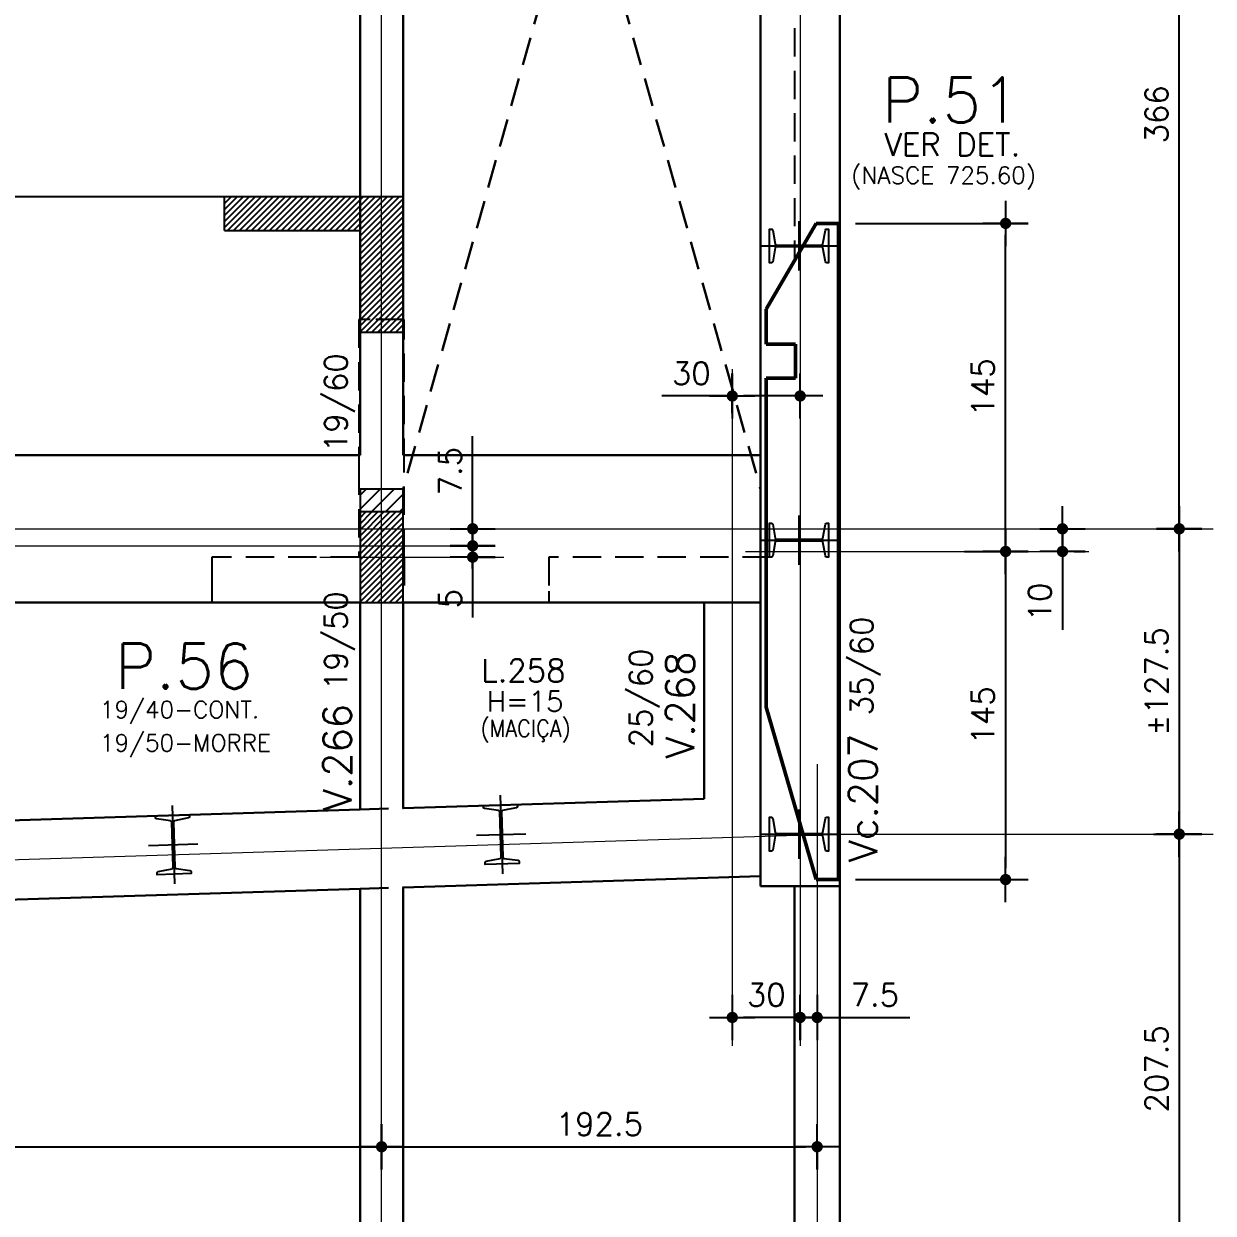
# Model space of a CAD drawing. Header units: inches. Extents: x 0 to 5940, y 0 to 4205.
# Drawn here: x 3017 to 3542, y 905 to 1430 of the extents above; entities that cross this region are included whole.
import ezdxf

# ---------------------------------------------------------------- set-up
doc = ezdxf.new("R2010")
doc.units = ezdxf.units.IN
doc.header["$LTSCALE"] = 50
doc.header["$MEASUREMENT"] = 0
doc.linetypes.add('HIDDEN', pattern=[0.375, 0.25, -0.125])
for name, color, linetype in [('ALVENARIA', 10, 'HIDDEN'), ('CORTE-FORMA', 1, 'Continuous'), ('COTA', 6, 'Continuous'), ('FO-HACHURA_PILAR-CONT', 252, 'Continuous'), ('FO-HACHURA_PILAR-MORRE', 252, 'Continuous'), ('FO-TEXTO-LAJES', 152, 'Continuous'), ('FO-TEXTO-VIGAS', 3, 'Continuous'), ('P-C', 1, 'Continuous'), ('P-M', 7, 'Continuous'), ('P-N', 5, 'Continuous'), ('PERFIL-CORTINA', 253, 'Continuous'), ('PILAR METALICO', 210, 'Continuous')]:
    doc.layers.add(name, color=color, linetype=linetype)
for name, color, linetype, lineweight in [('FO-Eixos', 150, 'Continuous', 5), ('FO-Textos dos pilares', 3, 'Continuous', 20), ('FO-Vigas', 2, 'Continuous', 30), ('SEM LAJE', 8, 'Continuous', 30)]:
    doc.layers.add(name, color=color, linetype=linetype, lineweight=lineweight)
doc.styles.add('ROMANS', font='romans.shx')
doc.dimstyles.new('COTA_50', dxfattribs={"dimscale": 5, "dimtxt": 2, "dimasz": 1, "dimexe": 2, "dimexo": 1.5, "dimgap": 1, "dimtad": 1, "dimzin": 12, "dimdsep": 46, "dimtxsty": 'ROMANS', "dimblk1": 'COTA', "dimblk2": 'COTA', "dimsah": 1, "dimcen": -4, "dimdle": 1.5, "dimclrd": 6, "dimclre": 6, "dimclrt": 3, "dimadec": 0, "dimazin": 0, "dimtfac": 1, "dimtofl": 0, "dimtmove": 0, "dimatfit": 3, "dimldrblk": 'COTA', "dimfxl": 1, "dimtolj": 1, "dimtzin": 12, "dimarcsym": 0})
pattern_1 = [(45, (-4662.459, 9121.8574), (-1.3258252, 1.3258252), [])]

# ---------------------------------------------------------------- blocks, each defined once
blk = doc.blocks.new('COTA')
at = {"layer": 'COTA'}
for p, q in [((0, -2), (0, 2)), ((2, 0), (-2, 0))]:
    blk.add_line(p, q, dxfattribs=at)
at = {"layer": 'COTA', "const_width": 0.5}
blk.add_lwpolyline([(-0.25, 0, 1), (0.25, 0, 1)], format="xyb", close=True, dxfattribs=at)
blk = doc.blocks.new('*D49')
at = {"layer": 'COTA', "color": 6, "lineweight": -2, "transparency": 16777216}
for p, q in [((3329.77, 1258.27), (3329.77, 1275.93)), ((3359.77, 1258.27), (3359.77, 1275.93)), ((3329.77, 1265.93), (3298.58, 1265.93)), ((3354.77, 1265.93), (3334.77, 1265.93))]:
    blk.add_line(p, q, dxfattribs=at)
at = {"layer": 'Defpoints', "color": 0, "transparency": 16777216}
for p in [(3329.77, 1265.93), (3329.77, 1250.77), (3359.77, 1250.77)]:
    blk.add_point(p, dxfattribs=at)
at = {"layer": 'COTA', "color": 6, "lineweight": -2, "transparency": 16777216, "xscale": 5, "yscale": 5, "zscale": 5, "rotation": 180}
blk.add_blockref('COTA', (3329.77, 1265.93), dxfattribs=at)
at = {"layer": 'COTA', "color": 6, "lineweight": -2, "transparency": 16777216, "xscale": 5, "yscale": 5, "zscale": 5}
blk.add_blockref('COTA', (3359.77, 1265.93), dxfattribs=at)
at = {"layer": 'COTA', "color": 3, "transparency": 16777216, "insert": (3311.68, 1275.93), "char_height": 10, "attachment_point": 5, "style": 'ROMANS'}
blk.add_mtext('\\A1;30', dxfattribs=at)
blk = doc.blocks.new('*D50')
at = {"layer": 'COTA', "color": 6, "lineweight": -2, "transparency": 16777216}
for p, q in [((3354.77, 991.27), (3334.77, 991.27)), ((3329.77, 987.73), (3329.77, 981.27)), ((3359.77, 987.73), (3359.77, 981.27))]:
    blk.add_line(p, q, dxfattribs=at)
at = {"layer": 'Defpoints', "color": 0, "transparency": 16777216}
for p in [(3329.77, 995.23), (3359.77, 995.23), (3329.77, 991.27)]:
    blk.add_point(p, dxfattribs=at)
at = {"layer": 'COTA', "color": 6, "lineweight": -2, "transparency": 16777216, "xscale": 5, "yscale": 5, "zscale": 5, "rotation": 180}
blk.add_blockref('COTA', (3329.77, 991.27), dxfattribs=at)
at = {"layer": 'COTA', "color": 6, "lineweight": -2, "transparency": 16777216, "xscale": 5, "yscale": 5, "zscale": 5}
blk.add_blockref('COTA', (3359.77, 991.27), dxfattribs=at)
at = {"layer": 'COTA', "color": 3, "transparency": 16777216, "insert": (3344.77, 1001.27), "char_height": 10, "attachment_point": 5, "style": 'ROMANS'}
blk.add_mtext('\\A1;30', dxfattribs=at)
blk = doc.blocks.new('*D51')
at = {"layer": 'COTA', "color": 6, "lineweight": -2, "transparency": 16777216}
for p, q in [((3359.77, 993.65), (3359.77, 981.27)), ((3367.27, 993.65), (3367.27, 981.27)), ((3354.77, 991.27), (3349.77, 991.27)), ((3372.27, 991.27), (3408.22, 991.27))]:
    blk.add_line(p, q, dxfattribs=at)
at = {"layer": 'Defpoints', "color": 0, "transparency": 16777216}
for p in [(3359.77, 1001.15), (3367.27, 1001.15), (3367.27, 991.27)]:
    blk.add_point(p, dxfattribs=at)
at = {"layer": 'COTA', "color": 6, "lineweight": -2, "transparency": 16777216, "xscale": 5, "yscale": 5, "zscale": 5}
blk.add_blockref('COTA', (3359.77, 991.27), dxfattribs=at)
at = {"layer": 'COTA', "color": 6, "lineweight": -2, "transparency": 16777216, "xscale": 5, "yscale": 5, "zscale": 5, "rotation": 180}
blk.add_blockref('COTA', (3367.27, 991.27), dxfattribs=at)
at = {"layer": 'COTA', "color": 3, "transparency": 16777216, "insert": (3392.75, 1001.27), "char_height": 10, "attachment_point": 5, "style": 'ROMANS'}
blk.add_mtext('\\A1;7.5', dxfattribs=at)
blk = doc.blocks.new('*D155')
at = {"layer": 'COTA', "color": 6, "lineweight": -2, "transparency": 16777216}
for p, q in [((2758.8, 940.24), (2758.8, 924.12)), ((3174.8, 940.24), (3174.8, 924.12)), ((2763.8, 934.12), (3169.8, 934.12))]:
    blk.add_line(p, q, dxfattribs=at)
at = {"layer": 'Defpoints', "color": 0, "transparency": 16777216}
for p in [(2758.8, 947.74), (3174.8, 947.74), (3174.8, 934.12)]:
    blk.add_point(p, dxfattribs=at)
at = {"layer": 'COTA', "color": 6, "lineweight": -2, "transparency": 16777216, "xscale": 5, "yscale": 5, "zscale": 5, "rotation": 180}
blk.add_blockref('COTA', (2758.8, 934.12), dxfattribs=at)
at = {"layer": 'COTA', "color": 6, "lineweight": -2, "transparency": 16777216, "xscale": 5, "yscale": 5, "zscale": 5}
blk.add_blockref('COTA', (3174.8, 934.12), dxfattribs=at)
at = {"layer": 'COTA', "color": 3, "transparency": 16777216, "insert": (2966.8, 944.12), "char_height": 10, "attachment_point": 5, "style": 'ROMANS'}
blk.add_mtext('\\A1;416', dxfattribs=at)
blk = doc.blocks.new('*D156')
at = {"layer": 'COTA', "color": 6, "lineweight": -2, "transparency": 16777216}
for p, q in [((3174.8, 936.38), (3174.8, 924.12)), ((3367.27, 936.38), (3367.27, 924.12)), ((3179.8, 934.12), (3362.27, 934.12))]:
    blk.add_line(p, q, dxfattribs=at)
at = {"layer": 'Defpoints', "color": 0, "transparency": 16777216}
for p in [(3174.8, 943.88), (3367.27, 943.88), (3367.27, 934.12)]:
    blk.add_point(p, dxfattribs=at)
at = {"layer": 'COTA', "color": 6, "lineweight": -2, "transparency": 16777216, "xscale": 5, "yscale": 5, "zscale": 5, "rotation": 180}
blk.add_blockref('COTA', (3174.8, 934.12), dxfattribs=at)
at = {"layer": 'COTA', "color": 6, "lineweight": -2, "transparency": 16777216, "xscale": 5, "yscale": 5, "zscale": 5}
blk.add_blockref('COTA', (3367.27, 934.12), dxfattribs=at)
at = {"layer": 'COTA', "color": 3, "transparency": 16777216, "insert": (3271.04, 944.12), "char_height": 10, "attachment_point": 5, "style": 'ROMANS'}
blk.add_mtext('\\A1;192.5', dxfattribs=at)
blk = doc.blocks.new('*D224')
at = {"layer": 'COTA', "color": 6, "lineweight": -2, "transparency": 16777216}
for p, q in [((3524.79, 1207.21), (3537.29, 1207.21)), ((3527.29, 1202.21), (3527.29, 1077.28)), ((3526.03, 1072.28), (3537.29, 1072.28))]:
    blk.add_line(p, q, dxfattribs=at)
at = {"layer": 'Defpoints', "color": 0, "transparency": 16777216}
for p in [(3517.29, 1207.21), (3518.53, 1072.28), (3527.29, 1072.28)]:
    blk.add_point(p, dxfattribs=at)
at = {"layer": 'COTA', "color": 6, "lineweight": -2, "transparency": 16777216, "xscale": 5, "yscale": 5, "zscale": 5}
for p, rotation in [((3527.29, 1207.21), 90), ((3527.29, 1072.28), 270)]:
    blk.add_blockref('COTA', p, dxfattribs=dict(at, rotation=rotation))
at = {"layer": 'COTA', "color": 3, "transparency": 16777216, "insert": (3517.29, 1139.74), "char_height": 10, "attachment_point": 5, "rotation": 90, "style": 'ROMANS'}
blk.add_mtext('\\A1;%%P127.5', dxfattribs=at)
blk = doc.blocks.new('*D225')
at = {"layer": 'COTA', "color": 6, "lineweight": -2, "transparency": 16777216}
for p, q in [((3515.89, 1072.28), (3537.29, 1072.28)), ((3527.29, 1067.28), (3527.29, 869.78)), ((3515.89, 864.78), (3537.29, 864.78))]:
    blk.add_line(p, q, dxfattribs=at)
at = {"layer": 'Defpoints', "color": 0, "transparency": 16777216}
for p in [(3508.39, 1072.28), (3508.39, 864.78), (3527.29, 864.78)]:
    blk.add_point(p, dxfattribs=at)
at = {"layer": 'COTA', "color": 6, "lineweight": -2, "transparency": 16777216, "xscale": 5, "yscale": 5, "zscale": 5}
for p, rotation in [((3527.29, 1072.28), 90), ((3527.29, 864.78), 270)]:
    blk.add_blockref('COTA', p, dxfattribs=dict(at, rotation=rotation))
at = {"layer": 'COTA', "color": 3, "transparency": 16777216, "insert": (3517.29, 968.53), "char_height": 10, "attachment_point": 5, "rotation": 90, "style": 'ROMANS'}
blk.add_mtext('\\A1;207.5', dxfattribs=at)
blk = doc.blocks.new('*D229')
at = {"layer": 'COTA', "color": 6, "lineweight": -2, "transparency": 16777216}
for p, q in [((3518.37, 1573.67), (3537.29, 1573.67)), ((3527.29, 1212.21), (3527.29, 1568.67)), ((3518.37, 1207.21), (3537.29, 1207.21))]:
    blk.add_line(p, q, dxfattribs=at)
at = {"layer": 'Defpoints', "color": 0, "transparency": 16777216}
for p in [(3510.87, 1573.67), (3527.29, 1573.67), (3510.87, 1207.21)]:
    blk.add_point(p, dxfattribs=at)
at = {"layer": 'COTA', "color": 6, "lineweight": -2, "transparency": 16777216, "xscale": 5, "yscale": 5, "zscale": 5}
for p, rotation in [((3527.29, 1573.67), 90), ((3527.29, 1207.21), 270)]:
    blk.add_blockref('COTA', p, dxfattribs=dict(at, rotation=rotation))
at = {"layer": 'COTA', "color": 3, "transparency": 16777216, "insert": (3517.29, 1390.44), "char_height": 10, "attachment_point": 5, "rotation": 90, "style": 'ROMANS'}
blk.add_mtext('\\A1;366', dxfattribs=at)
blk = doc.blocks.new('*D280')
at = {"layer": 'COTA', "color": 6, "lineweight": -2, "transparency": 16777216}
for p, q in [((3384.27, 1342.21), (3460.55, 1342.21)), ((3450.55, 1202.21), (3450.55, 1337.21)), ((3432.35, 1197.21), (3460.55, 1197.21))]:
    blk.add_line(p, q, dxfattribs=at)
at = {"layer": 'Defpoints', "color": 0, "transparency": 16777216}
for p in [(3376.77, 1342.21), (3450.55, 1342.21), (3424.85, 1197.21)]:
    blk.add_point(p, dxfattribs=at)
at = {"layer": 'COTA', "color": 6, "lineweight": -2, "transparency": 16777216, "xscale": 5, "yscale": 5, "zscale": 5}
for p, rotation in [((3450.55, 1342.21), 90), ((3450.55, 1197.21), 270)]:
    blk.add_blockref('COTA', p, dxfattribs=dict(at, rotation=rotation))
at = {"layer": 'COTA', "color": 3, "transparency": 16777216, "insert": (3440.55, 1269.71), "char_height": 10, "attachment_point": 5, "rotation": 90, "style": 'ROMANS'}
blk.add_mtext('\\A1;145', dxfattribs=at)
blk = doc.blocks.new('*D281')
at = {"layer": 'COTA', "color": 6, "lineweight": -2, "transparency": 16777216}
for p, q in [((3434.1, 1197.21), (3460.55, 1197.21)), ((3450.55, 1192.21), (3450.55, 1057.21)), ((3384.27, 1052.21), (3460.55, 1052.21))]:
    blk.add_line(p, q, dxfattribs=at)
at = {"layer": 'Defpoints', "color": 0, "transparency": 16777216}
for p in [(3426.6, 1197.21), (3376.77, 1052.21), (3450.55, 1052.21)]:
    blk.add_point(p, dxfattribs=at)
at = {"layer": 'COTA', "color": 6, "lineweight": -2, "transparency": 16777216, "xscale": 5, "yscale": 5, "zscale": 5}
for p, rotation in [((3450.55, 1197.21), 90), ((3450.55, 1052.21), 270)]:
    blk.add_blockref('COTA', p, dxfattribs=dict(at, rotation=rotation))
at = {"layer": 'COTA', "color": 3, "transparency": 16777216, "insert": (3440.55, 1124.71), "char_height": 10, "attachment_point": 5, "rotation": 90, "style": 'ROMANS'}
blk.add_mtext('\\A1;145', dxfattribs=at)
blk = doc.blocks.new('*D282')
at = {"layer": 'COTA', "color": 6, "lineweight": -2, "transparency": 16777216}
for p, q in [((3475.67, 1212.21), (3475.67, 1217.21)), ((3480.84, 1207.21), (3485.67, 1207.21)), ((3480.84, 1197.21), (3485.67, 1197.21)), ((3475.67, 1192.21), (3475.67, 1162.51))]:
    blk.add_line(p, q, dxfattribs=at)
at = {"layer": 'Defpoints', "color": 0, "transparency": 16777216}
for p in [(3473.34, 1207.21), (3473.34, 1197.21), (3475.67, 1197.21)]:
    blk.add_point(p, dxfattribs=at)
at = {"layer": 'COTA', "color": 6, "lineweight": -2, "transparency": 16777216, "xscale": 5, "yscale": 5, "zscale": 5}
for p, rotation in [((3475.67, 1207.21), 270), ((3475.67, 1197.21), 90)]:
    blk.add_blockref('COTA', p, dxfattribs=dict(at, rotation=rotation))
at = {"layer": 'COTA', "color": 3, "transparency": 16777216, "insert": (3465.67, 1174.86), "char_height": 10, "attachment_point": 5, "rotation": 90, "style": 'ROMANS'}
blk.add_mtext('\\A1;10', dxfattribs=at)
blk = doc.blocks.new('*D284')
at = {"layer": 'COTA', "color": 6, "lineweight": -2, "transparency": 16777216}
for p, q in [((3215.04, 1204.71), (3215.04, 1209.71)), ((3212.88, 1199.71), (3225.04, 1199.71)), ((3212.88, 1194.71), (3225.04, 1194.71)), ((3215.04, 1189.71), (3215.04, 1168.01))]:
    blk.add_line(p, q, dxfattribs=at)
at = {"layer": 'Defpoints', "color": 0, "transparency": 16777216}
for p in [(3205.38, 1199.71), (3215.04, 1199.71), (3205.38, 1194.71)]:
    blk.add_point(p, dxfattribs=at)
at = {"layer": 'COTA', "color": 6, "lineweight": -2, "transparency": 16777216, "xscale": 5, "yscale": 5, "zscale": 5}
for p, rotation in [((3215.04, 1199.71), 270), ((3215.04, 1194.71), 90)]:
    blk.add_blockref('COTA', p, dxfattribs=dict(at, rotation=rotation))
at = {"layer": 'COTA', "color": 3, "transparency": 16777216, "insert": (3205.04, 1176.36), "char_height": 10, "attachment_point": 5, "rotation": 90, "style": 'ROMANS'}
blk.add_mtext('\\A1;5', dxfattribs=at)
blk = doc.blocks.new('*D374')
at = {"layer": 'COTA', "color": 6, "lineweight": -2, "transparency": 16777216}
for p, q in [((3215.04, 1212.21), (3215.04, 1248.21)), ((3212.54, 1207.21), (3225.04, 1207.21)), ((3212.54, 1199.71), (3225.04, 1199.71)), ((3215.04, 1194.71), (3215.04, 1189.71))]:
    blk.add_line(p, q, dxfattribs=at)
at = {"layer": 'Defpoints', "color": 0, "transparency": 16777216}
for p in [(3205.04, 1207.21), (3215.04, 1207.21), (3205.04, 1199.71)]:
    blk.add_point(p, dxfattribs=at)
at = {"layer": 'COTA', "color": 6, "lineweight": -2, "transparency": 16777216, "xscale": 5, "yscale": 5, "zscale": 5}
for p, rotation in [((3215.04, 1207.21), 270), ((3215.04, 1199.71), 90)]:
    blk.add_blockref('COTA', p, dxfattribs=dict(at, rotation=rotation))
at = {"layer": 'COTA', "color": 3, "transparency": 16777216, "insert": (3205.04, 1232.71), "char_height": 10, "attachment_point": 5, "rotation": 90, "style": 'ROMANS'}
blk.add_mtext('\\A1;7.5', dxfattribs=at)
blk = doc.blocks.new('A$7E7B159102C265')
at = {"layer": 'PERFIL-CORTINA'}
for p, q in [((2983.85, 854.43), (2983.85, 876.24)), ((2966.5, 865.33), (3001.19, 865.33)), ((2983.85, 724.43), (2983.85, 746.24)), ((2966.5, 735.33), (3001.19, 735.33)), ((2851.71, 622.58), (2852.79, 587.9)), ((2706.78, 618.05), (2707.87, 583.37)), ((2983.85, 594.43), (2983.85, 616.24)), ((2841.35, 604.9), (2863.16, 605.58)), ((2966.5, 605.33), (3001.19, 605.33)), ((2696.42, 600.37), (2718.23, 601.05))]:
    blk.add_line(p, q, dxfattribs=at)
for points in [[(2993.81, 864.94), (2973.88, 864.94, 0.348536), (2973.27, 864.46), (2972.21, 858.32, -0.348536), (2971.6, 857.83), (2970.85, 857.83), (2970.85, 872.83), (2971.6, 872.83, -0.348536), (2972.21, 872.35), (2973.27, 866.21, 0.348536), (2973.88, 865.73), (2993.81, 865.73, 0.348536), (2994.42, 866.21), (2995.48, 872.35, -0.348536), (2996.09, 872.83), (2996.85, 872.83), (2996.85, 857.83), (2996.09, 857.83, -0.348536), (2995.48, 858.32), (2994.42, 864.46, 0.34905), (2993.81, 864.94)], [(2993.81, 734.94), (2973.88, 734.94, 0.348536), (2973.27, 734.46), (2972.21, 728.32, -0.348536), (2971.6, 727.83), (2970.85, 727.83), (2970.85, 742.83), (2971.6, 742.83, -0.348536), (2972.21, 742.35), (2973.27, 736.21, 0.348536), (2973.88, 735.73), (2993.81, 735.73, 0.348536), (2994.42, 736.21), (2995.48, 742.35, -0.348536), (2996.09, 742.83), (2996.85, 742.83), (2996.85, 727.83), (2996.09, 727.83, -0.348536), (2995.48, 728.32), (2994.42, 734.46, 0.34905), (2993.81, 734.94)], [(2852.17, 595.27), (2851.55, 615.19, 0.348536), (2851.05, 615.78), (2844.87, 616.66, -0.348536), (2844.37, 617.25), (2844.35, 618), (2859.34, 618.47), (2859.37, 617.72, -0.348536), (2858.9, 617.09), (2852.8, 615.84, 0.348536), (2852.33, 615.22), (2852.96, 595.3, 0.348536), (2853.46, 594.7), (2859.63, 593.83, -0.348536), (2860.13, 593.24), (2860.16, 592.48), (2845.16, 592.02), (2845.14, 592.77, -0.348536), (2845.6, 593.39), (2851.71, 594.65, 0.34905), (2852.17, 595.27)], [(2707.24, 590.74), (2706.62, 610.66, 0.348536), (2706.12, 611.25), (2699.95, 612.12, -0.348536), (2699.44, 612.72), (2699.42, 613.47), (2714.41, 613.94), (2714.44, 613.18, -0.348536), (2713.97, 612.56), (2707.87, 611.31, 0.348536), (2707.4, 610.68), (2708.03, 590.76, 0.348536), (2708.53, 590.17), (2714.7, 589.3, -0.348536), (2715.2, 588.7), (2715.23, 587.95), (2700.23, 587.48), (2700.21, 588.24, -0.348536), (2700.67, 588.86), (2706.78, 590.12, 0.34905), (2707.24, 590.74)], [(2993.81, 604.94), (2973.88, 604.94, 0.348536), (2973.27, 604.46), (2972.21, 598.32, -0.348536), (2971.6, 597.83), (2970.85, 597.83), (2970.85, 612.83), (2971.6, 612.83, -0.348536), (2972.21, 612.35), (2973.27, 606.21, 0.348536), (2973.88, 605.73), (2993.81, 605.73, 0.348536), (2994.42, 606.21), (2995.48, 612.35, -0.348536), (2996.09, 612.83), (2996.85, 612.83), (2996.85, 597.83), (2996.09, 597.83, -0.348536), (2995.48, 598.32), (2994.42, 604.46, 0.34905), (2993.81, 604.94)]]:
    blk.add_lwpolyline(points, format="xyb", dxfattribs=at)

msp = doc.modelspace()

# ---------------------------------------------------------------- hatches: boundary and pattern name
at = {"layer": 'CORTE-FORMA'}
h = msp.add_hatch(dxfattribs=at)
h.set_pattern_fill('ANSI31', color=70, scale=15)
h.set_pattern_definition(pattern_1)
h.paths.add_polyline_path([(3165.304, 1294.082), (3165.304, 1339.082), (3105.304, 1339.082), (3105.304, 1354.082), (3184.304, 1354.082), (3184.304, 1294.082)])
at = {"layer": 'FO-HACHURA_PILAR-CONT'}
h = msp.add_hatch(dxfattribs=at)
h.set_pattern_fill('ANSI31', color=256, scale=15)
h.set_pattern_definition(pattern_1)
h.paths.add_polyline_path([(3184.304, 1214.67), (3174.804, 1214.67), (3165.304, 1214.67), (3165.304, 1194.67), (3165.304, 1174.67), (3174.804, 1174.67), (3184.304, 1174.67), (3184.304, 1194.67)])
at = {"layer": 'FO-HACHURA_PILAR-MORRE'}
h = msp.add_hatch(dxfattribs=at)
h.set_pattern_fill('ANSI31', color=256, scale=35)
h.set_pattern_definition([(45, (-4340.959, 9121.8574), (-3.0935922, 3.0935922), [])])
edge = h.paths.add_edge_path()
edge.add_line((3165.304, 1214.707), (3184.304, 1214.67))
edge.add_line((3184.304, 1214.707), (3184.304, 1224.707))
edge.add_line((3165.304, 1224.707), (3165.304, 1214.707))
edge.add_line((3184.304, 1224.707), (3165.304, 1224.707))

# ---------------------------------------------------------------- linework, layer by layer
at = {"layer": 'ALVENARIA'}
for p, q in [((3169.77, 1299.672), (3164.77, 1299.672)), ((3184.77, 1299.672), (3169.77, 1299.672)), ((3184.77, 1194.672), (3184.77, 1179.672)), ((3248.77, 1194.672), (3248.77, 1179.672)), ((3099.77, 1185.172), (3099.77, 1174.672)), ((3248.77, 1179.672), (3248.77, 1174.672))]:
    msp.add_line(p, q, dxfattribs=at)
at = {"layer": 'ALVENARIA', "flags": 128}
for points in [[(3357.27, 1784.672), (3357.27, 1325.845)], [(3164.77, 1299.672), (3164.77, 1234.672)], [(3184.77, 1234.672), (3184.77, 1299.672)], [(3164.77, 1234.672), (3164.77, 1194.672)], [(3184.77, 1194.672), (3184.77, 1234.672)], [(3164.77, 1194.672), (3099.77, 1194.672)], [(3099.77, 1194.672), (3099.77, 1185.172)], [(3346.771, 1194.672), (3248.77, 1194.672)], [(3099.77, 1174.672), (3164.77, 1174.672)]]:
    msp.add_lwpolyline(points, dxfattribs=at)
at = {"layer": 'CORTE-FORMA', "color": 8}
msp.add_line((2658.304, 1354.082), (3105.304, 1354.082), dxfattribs=at)
at = {"layer": 'CORTE-FORMA', "color": 70}
msp.add_line((3105.304, 1339.082), (3105.304, 1354.082), dxfattribs=at)
at = {"layer": 'CORTE-FORMA'}
for p, q in [((3105.304, 1354.082), (3184.304, 1354.082)), ((3184.304, 1294.082), (3184.304, 1354.082)), ((3105.304, 1339.082), (3165.304, 1339.082)), ((3165.304, 1294.082), (3165.304, 1339.082)), ((3165.304, 1294.082), (3184.304, 1294.082))]:
    msp.add_line(p, q, dxfattribs=at)
at = {"layer": 'FO-Eixos'}
for p, q in [((3359.771, 3902.756), (3359.771, 978.737)), ((3174.804, 332.413), (3174.804, 1892.065)), ((3329.771, 1277.78), (3329.771, 978.737)), ((936.499, 1207.207), (3542.289, 1207.207)), ((1022.856, 1199.707), (3225.043, 1199.707)), ((3147.517, 1194.707), (3228.76, 1194.707)), ((3335.551, 1197.207), (3487.357, 1197.207)), ((3367.271, 1103.183), (3367.271, 332.413)), ((3377.271, 1072.276), (3542.289, 1072.276))]:
    msp.add_line(p, q, dxfattribs=at)
msp.add_lwpolyline([(3377.271, 1072.276), (1039.438, 999.149)], dxfattribs=at)
at = {"layer": 'FO-Vigas'}
for p, q in [((3377.271, 3773.107), (3377.271, 1049.276)), ((3342.271, 3047.207), (3342.271, 1049.276)), ((3184.304, 1239.707), (3184.304, 1583.172)), ((3165.304, 1239.707), (3165.304, 1564.172)), ((2598.304, 1239.707), (3165.304, 1239.707)), ((3184.304, 1239.707), (3342.271, 1239.707)), ((2598.304, 1174.707), (3165.304, 1174.707)), ((3165.304, 1174.707), (3165.304, 1083.155)), ((3184.304, 1174.707), (3342.271, 1174.707)), ((3184.304, 1174.707), (3184.304, 1083.749)), ((3317.271, 1174.707), (3317.271, 1087.908)), ((3165.304, 1048.138), (1080.304, 982.919)), ((3165.304, 1048.138), (3165.304, 567.903)), ((3342.271, 1049.276), (3377.271, 1049.276)), ((3377.271, 554.523), (3377.271, 1049.276))]:
    msp.add_line(p, q, dxfattribs=at)
at = {"layer": 'FO-Vigas', "linetype": 'HIDDEN'}
for p, q in [((3165.304, 1083.155), (3184.304, 1083.749)), ((3165.304, 1048.138), (3184.304, 1048.732))]:
    msp.add_line(p, q, dxfattribs=at)
at = {"layer": 'FO-Vigas'}
for points in [[(3165.304, 1083.155), (2158.304, 1051.656)], [(3317.271, 1087.908), (3184.304, 1083.749)], [(3342.271, 1053.673), (3184.304, 1048.732)]]:
    msp.add_lwpolyline(points, dxfattribs=at)
at = {"layer": 'FO-Vigas', "flags": 128}
msp.add_lwpolyline([(3357.271, 1049.276), (3357.271, 874.276), (3184.304, 874.276), (3184.304, 1048.732)], dxfattribs=at)
at = {"layer": 'P-C'}
msp.add_lwpolyline([(3184.304, 1214.67), (3174.804, 1214.67), (3165.304, 1214.67), (3165.304, 1194.67), (3165.304, 1174.67), (3174.804, 1174.67), (3184.304, 1174.67), (3184.304, 1194.67), (3184.304, 1214.67)], close=True, dxfattribs=at)
at = {"layer": 'P-M'}
msp.add_lwpolyline([(3184.304, 1224.707), (3174.804, 1224.707), (3165.304, 1224.707), (3165.304, 1199.707), (3165.304, 1174.707), (3174.804, 1174.707), (3184.304, 1174.707), (3184.304, 1199.707), (3184.304, 1224.707)], close=True, dxfattribs=at)
at = {"layer": 'P-N', "color": 5, "linetype": 'Continuous', "lineweight": 50}
for p, q in [((3344.771, 1304.318), (3366.771, 1342.207)), ((3366.771, 1342.207), (3376.771, 1342.207)), ((3376.771, 1342.207), (3376.771, 1052.207)), ((3344.771, 1288.762), (3344.771, 1304.318)), ((3357.771, 1288.762), (3344.771, 1288.762)), ((3357.771, 1273.762), (3357.771, 1288.762)), ((3344.771, 1128.392), (3344.771, 1273.762)), ((3357.771, 1273.762), (3344.771, 1273.762)), ((3366.771, 1052.207), (3344.771, 1128.392)), ((3376.771, 1052.207), (3366.771, 1052.207))]:
    msp.add_line(p, q, dxfattribs=at)
at = {"layer": 'SEM LAJE', "linetype": 'HIDDEN'}
for p, q in [((3184.304, 1785.207), (3342.271, 1224.707)), ((3342.271, 1785.207), (3184.304, 1224.707))]:
    msp.add_line(p, q, dxfattribs=at)

# ---------------------------------------------------------------- block references
at = {"layer": 'PILAR METALICO'}
msp.add_blockref('A$7E7B159102C265', (375.425, 466.889), dxfattribs=at)

# ---------------------------------------------------------------- texts
at = {"layer": 'FO-TEXTO-LAJES', "style": 'ROMANS'}
msp.add_text('L.258', height=10, dxfattribs=at).set_placement((3218.811, 1139.592))
at = {"layer": 'FO-TEXTO-LAJES', "color": 3, "style": 'ROMANS'}
msp.add_text('H=15', height=9, dxfattribs=at).set_placement((3221.239, 1126.511))
at = {"layer": 'FO-TEXTO-LAJES', "color": 4, "style": 'ROMANS', "width": 0.9}
msp.add_text('(MACIÇA)', height=7.5, dxfattribs=at).set_placement((3218.493, 1115.293))
at = {"layer": 'FO-TEXTO-VIGAS', "style": 'ROMANS'}
for s, p in [('19/60', (3159.637, 1241.096)), ('19/50', (3159.637, 1135.866)), ('35/60', (3391.945, 1124.75)), ('25/60', (3294.342, 1110.607))]:
    msp.add_text(s, height=10, rotation=90, dxfattribs=at).set_placement(p)
at = {"layer": 'FO-TEXTO-VIGAS', "color": 1, "style": 'ROMANS'}
for s, p in [('V.268', (3312.94, 1105.781)), ('V.266', (3161.47, 1082.628)), ('Vc.207', (3393.778, 1060.007))]:
    msp.add_text(s, height=12.5, rotation=90, dxfattribs=at).set_placement(p)
at = {"layer": 'FO-Textos dos pilares', "color": 1, "style": 'ROMANS'}
for s, p in [('P.51', (3396.018, 1386.731)), ('P.56', (3057.043, 1136.533))]:
    msp.add_text(s, height=20, dxfattribs=at).set_placement(p)
at = {"layer": 'FO-Textos dos pilares', "color": 3, "style": 'ROMANS'}
msp.add_text('VER DET.', height=10, dxfattribs=at).set_placement((3397.053, 1372.039))
at = {"layer": 'FO-Textos dos pilares', "color": 4, "style": 'ROMANS'}
for s, p in [('(NASCE 725.60)', (3382.344, 1359.703)), ('19/40-CONT.', (3050.341, 1123.57)), ('19/50-MORRE', (3050.341, 1108.869))]:
    msp.add_text(s, height=7.5, dxfattribs=at).set_placement(p)

# ---------------------------------------------------------------- dimensions: what is measured, and where the dimension line sits
at = {"layer": 'COTA'}
dim = msp.add_linear_dim(base=(3527.289, 1573.672), p1=(3510.87, 1207.207), p2=(3510.87, 1573.672), angle=90, dimstyle='COTA_50', override={"dimdec": 0}, dxfattribs=at)
dim.commit()
dim.dimension.update_dxf_attribs({"geometry": '*D229', "text_midpoint": (3517.289, 1390.44)})
for base, p1, p2, picture, middle in [((3450.554, 1342.207), (3424.851, 1197.207), (3376.771, 1342.207), '*D280', (3440.554, 1269.707)), ((3215.043, 1207.207), (3205.043, 1199.707), (3205.043, 1207.207), '*D374', (3205.043, 1232.707)), ((3475.674, 1197.207), (3473.337, 1207.207), (3473.337, 1197.207), '*D282', (3465.674, 1174.857)), ((3450.554, 1052.207), (3426.604, 1197.207), (3376.771, 1052.207), '*D281', (3440.554, 1124.707)), ((3527.289, 864.776), (3508.392, 1072.276), (3508.392, 864.776), '*D225', (3517.289, 968.526))]:
    dim = msp.add_linear_dim(base=base, p1=p1, p2=p2, angle=90, dimstyle='COTA_50', dxfattribs=at)
    dim.commit()
    dim.dimension.update_dxf_attribs({"geometry": picture, "text_midpoint": middle})
dim = msp.add_linear_dim(base=(3329.771, 1265.928), p1=(3359.771, 1250.768), p2=(3329.771, 1250.768), dimstyle='COTA_50', dxfattribs=at)
dim.commit()
dim.dimension.update_dxf_attribs({"geometry": '*D49', "text_midpoint": (3311.675, 1265.928), "dimtype": 160})
dim = msp.add_linear_dim(base=(3527.289, 1072.276), p1=(3517.289, 1207.207), p2=(3518.533, 1072.276), angle=90, text='%%P127.5', dimstyle='COTA_50', dxfattribs=at)
dim.commit()
dim.dimension.update_dxf_attribs({"geometry": '*D224', "text_midpoint": (3517.289, 1139.742)})
dim = msp.add_linear_dim(base=(3215.043, 1199.707), p1=(3205.378, 1194.707), p2=(3205.378, 1199.707), angle=90, dimstyle='COTA_50', dxfattribs=at)
dim.commit()
dim.dimension.update_dxf_attribs({"geometry": '*D284', "text_midpoint": (3215.043, 1176.357), "dimtype": 160})
for base, p1, p2, picture, middle in [((3329.771, 991.274), (3359.771, 995.226), (3329.771, 995.226), '*D50', (3344.771, 1001.274)), ((3367.271, 991.274), (3359.771, 1001.153), (3367.271, 1001.153), '*D51', (3392.747, 1001.274)), ((3174.804, 934.124), (2758.804, 947.735), (3174.804, 947.735), '*D155', (2966.804, 944.124))]:
    dim = msp.add_linear_dim(base=base, p1=p1, p2=p2, dimstyle='COTA_50', dxfattribs=at)
    dim.commit()
    dim.dimension.update_dxf_attribs({"geometry": picture, "text_midpoint": middle})
dim = msp.add_linear_dim(base=(3367.271, 934.124), p1=(3174.804, 943.883), p2=(3367.271, 943.883), dimstyle='COTA_50', override={"dimdec": 1}, dxfattribs=at)
dim.commit()
dim.dimension.update_dxf_attribs({"geometry": '*D156', "text_midpoint": (3271.037, 944.124)})

doc.saveas('drawing.dxf')
